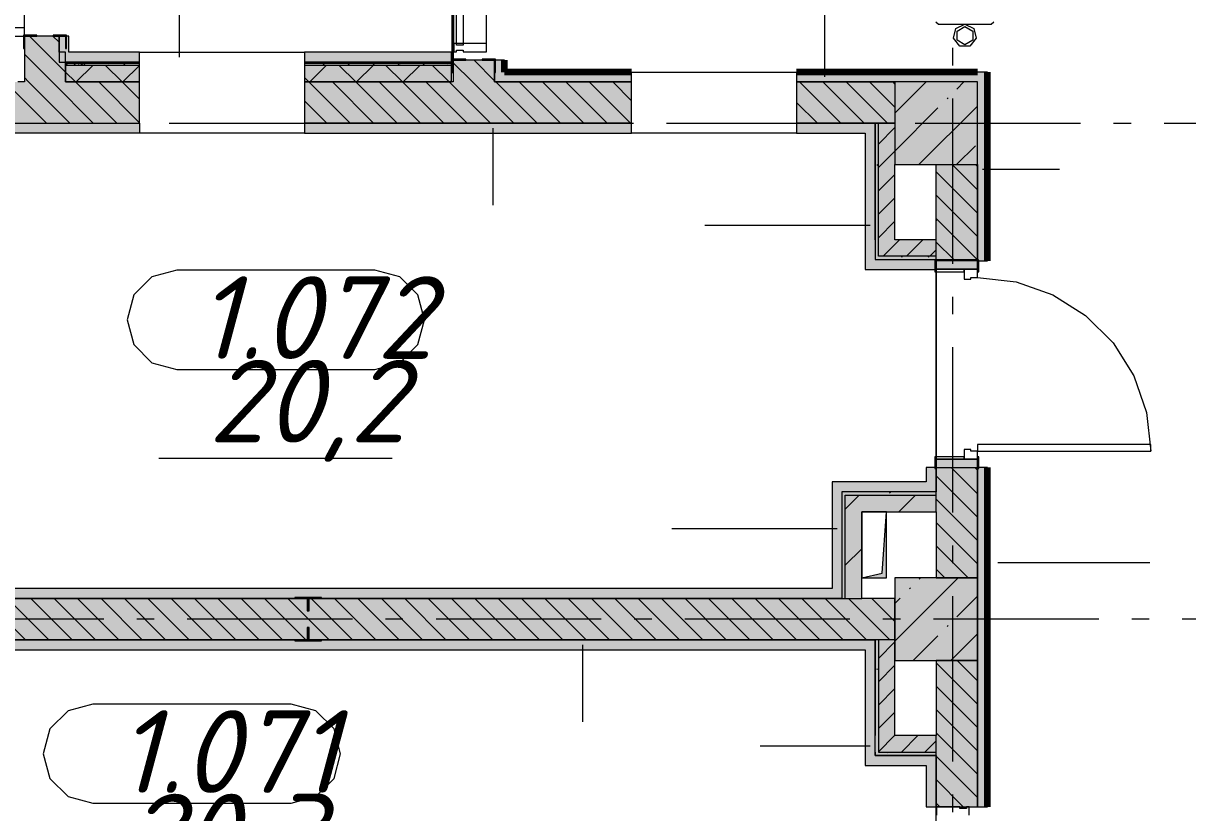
# Model space of a CAD drawing. Header units: millimetres. Extents: x -537608 to 253996, y -217170 to 186033.
# Drawn here: x -365953 to -358903, y -187771 to -182995 of the extents above; entities that cross this region are included whole.
import ezdxf

# ---------------------------------------------------------------- set-up
doc = ezdxf.new("R2010")
doc.units = ezdxf.units.MM
doc.layers.add('16) Лак 1.6м', color=160, linetype='Continuous', lineweight=90)
doc.layers.add('PDF _Геометрия', color=7, linetype='Continuous')
doc.layers.add('PDF _Текст', color=7, linetype='Continuous')
doc.layers.add('PDF _Сплошная заливка', color=7, linetype='Continuous', true_color=0xffffff)
doc.styles.add('PDF ISOCPEUR Italic', font='isocpeui.ttf')

msp = doc.modelspace()

# ---------------------------------------------------------------- hatches: boundary and pattern name
at = {"layer": 'PDF _Сплошная заливка', "transparency": 33554559}
for points in [[(-365696.205, -183349.6475), (-365696.205, -183169.6475), (-365736.2069, -183169.6475), (-365736.2069, -183072.6461), (-365946.2061, -183072.6461), (-365946.2061, -183349.6475)], [(-360426.2024, -185849.6478), (-360426.2024, -185829.6468), (-360996.2617, -185829.6468), (-360996.2617, -185849.6478), (-360906.9313, -185849.6478)], [(-360906.9313, -185949.6461), (-360426.2024, -185949.6461), (-360426.2024, -185849.6478), (-360976.2651, -185849.6478), (-360976.2651, -185949.6461)], [(-360876.2647, -186474.6484), (-360876.2647, -185949.6461), (-360976.2651, -185949.6461), (-360976.2651, -186474.6484), (-360906.9313, -186474.6484)], [(-360676.2034, -186849.6479), (-360176.2013, -186849.6479), (-360176.2013, -186349.6478), (-360676.2034, -186349.6478), (-360676.2034, -186790.1467)], [(-360776.2039, -186724.6473), (-360676.2034, -186724.6473), (-360676.2034, -186474.6484), (-367726.2002, -186474.6484), (-367726.2002, -186724.6473), (-360796.2006, -186724.6473)], [(-360796.2006, -187404.6473), (-360776.2039, -187404.6473), (-360776.2039, -186724.6473), (-360796.2006, -186724.6473), (-360796.2006, -187304.6469)]]:
    msp.add_hatch(color=256, dxfattribs=at).paths.add_polyline_path(points)
at = {"layer": 'PDF _Сплошная заливка', "true_color": 0x56bc34, "transparency": 33554559}
h = msp.add_hatch(color=85, dxfattribs=at)
h.paths.add_polyline_path([(-365696.205, -183229.6461), (-365249.1999, -183229.6461), (-365249.1999, -183169.6475), (-365736.2069, -183169.6475), (-365736.2069, -183229.6461)], flags=0)
h.paths.add_polyline_path([(-363436.7393, -183229.6461), (-363361.205, -183229.6461), (-363361.205, -183169.6475), (-364249.2041, -183169.6475), (-364249.2041, -183229.6461)], flags=0)
at = {"layer": 'PDF _Сплошная заливка', "transparency": 33554559}
h = msp.add_hatch(color=256, dxfattribs=at)
h.paths.add_polyline_path([(-365696.205, -183249.647), (-365249.1999, -183249.647), (-365249.1999, -183237.6464), (-365696.205, -183237.6464)], flags=0)
h.paths.add_polyline_path([(-363361.205, -183249.647), (-363361.205, -183237.6464), (-364249.2041, -183237.6464), (-364249.2041, -183249.647), (-363436.7393, -183249.647)], flags=0)
h = msp.add_hatch(color=256, dxfattribs=at)
h.paths.add_polyline_path([(-363361.205, -183349.6475), (-363361.205, -183249.647), (-364249.2041, -183249.647), (-364249.2041, -183349.6475), (-363436.7393, -183349.6475)], flags=0)
h.paths.add_polyline_path([(-365696.205, -183349.6475), (-365249.1999, -183349.6475), (-365249.1999, -183249.647), (-365696.205, -183249.647)], flags=0)
at = {"layer": 'PDF _Сплошная заливка', "true_color": 0x56bc34, "transparency": 33554559}
h = msp.add_hatch(color=85, dxfattribs=at)
h.paths.add_polyline_path([(-360176.2013, -183349.6475), (-360176.2013, -183289.6468), (-361271.2026, -183289.6468), (-361271.2026, -183349.6475), (-360676.2034, -183349.6475)], flags=0)
h.paths.add_polyline_path([(-363039.2005, -183349.6475), (-362271.1985, -183349.6475), (-362271.1985, -183289.6468), (-363039.2005, -183289.6468)], flags=0)
h = msp.add_hatch(color=85, dxfattribs=at)
h.paths.add_polyline_path([(-360116.2027, -195809.6514), (-360116.2027, -194549.6497), (-360176.2013, -194549.6497), (-360176.2013, -195809.6514)], flags=0)
h.paths.add_polyline_path([(-360116.2027, -193849.6508), (-360116.2027, -193649.6499), (-360176.2013, -193649.6499), (-360176.2013, -193849.6508)], flags=0)
h.paths.add_polyline_path([(-360176.2013, -192949.649), (-360116.2027, -192949.649), (-360116.2027, -192374.6487), (-360176.2013, -192374.6487), (-360176.2013, -192849.6508)], flags=0)
h.paths.add_polyline_path([(-360116.2027, -190587.6488), (-360116.2027, -188944.6473), (-360176.2013, -188944.6473), (-360176.2013, -190587.6488)], flags=0)
h.paths.add_polyline_path([(-360176.2013, -187734.6479), (-360116.2027, -187734.6479), (-360116.2027, -185682.6473), (-360168.2009, -185682.6473), (-360168.2009, -185687.6465), (-360176.2013, -185687.6465), (-360176.2013, -187503.3861)], flags=0)
h.paths.add_polyline_path([(-360168.2009, -184432.6461), (-360116.2027, -184432.6461), (-360116.2027, -183289.6468), (-360176.2013, -183289.6468), (-360176.2013, -184427.647), (-360168.2009, -184427.647)], flags=0)
at = {"layer": 'PDF _Сплошная заливка', "transparency": 33554559}
h = msp.add_hatch(color=256, dxfattribs=at)
h.paths.add_polyline_path([(-360676.2034, -183599.6464), (-360676.2034, -183349.6475), (-361271.2026, -183349.6475), (-361271.2026, -183599.6464), (-360796.2006, -183599.6464)], flags=0)
h.paths.add_polyline_path([(-362271.1985, -183599.6464), (-362271.1985, -183349.6475), (-364249.2041, -183349.6475), (-364249.2041, -183599.6464), (-362593.47, -183599.6464)], flags=0)
h.paths.add_polyline_path([(-366498.2495, -183599.6464), (-365249.1999, -183599.6464), (-365249.1999, -183349.6475), (-367726.2002, -183349.6475), (-367726.2002, -183599.6464), (-366809.8165, -183599.6464)], flags=0)
at = {"layer": 'PDF _Сплошная заливка', "true_color": 0xff7d7d, "transparency": 33554559}
h = msp.add_hatch(color=11, dxfattribs=at)
h.paths.add_polyline_path([(-360856.1991, -183659.6471), (-360796.2006, -183659.6471), (-360796.2006, -183599.6464), (-361271.2026, -183599.6464), (-361271.2026, -183659.6471)], flags=0)
h.paths.add_polyline_path([(-363436.7393, -183659.6471), (-362271.1985, -183659.6471), (-362271.1985, -183599.6464), (-364249.2041, -183599.6464), (-364249.2041, -183659.6471)], flags=0)
h.paths.add_polyline_path([(-365249.1999, -183659.6471), (-365249.1999, -183599.6464), (-367726.2002, -183599.6464), (-367726.2002, -183659.6471), (-365966.5472, -183659.6471)], flags=0)
for points in [[(-360856.1991, -184484.6464), (-360796.2006, -184484.6464), (-360796.2006, -183659.6471), (-360856.1991, -183659.6471), (-360856.1991, -183937.1845)], [(-360434.2027, -184484.6464), (-360434.2027, -184427.647), (-360426.2024, -184427.647), (-360426.2024, -184432.6461), (-360176.2013, -184432.6461), (-360176.2013, -184424.6479), (-360796.2006, -184424.6479), (-360796.2006, -184484.6464)], [(-360426.2024, -185829.6468), (-360429.6471, -185687.6465), (-360434.2027, -185687.6465), (-360434.2027, -185682.6473), (-360486.2009, -185682.6473), (-360486.2009, -185829.6468)], [(-360486.2009, -185829.6468), (-360486.2009, -185769.6461), (-361056.2602, -185769.6461), (-361056.2602, -185829.6468), (-360906.9313, -185829.6468)], [(-361056.2602, -186474.6484), (-361056.2602, -186414.6477), (-367726.2002, -186414.6477), (-367726.2002, -186474.6484), (-361750.2006, -186474.6484)], [(-360856.1991, -186784.648), (-360796.2006, -186784.648), (-360796.2006, -186724.6473), (-367666.2017, -186724.6473), (-367666.2017, -186784.648), (-360906.9313, -186784.648)], [(-360856.1991, -187484.6468), (-360796.2006, -187484.6468), (-360796.2006, -186784.648), (-360856.1991, -186784.648), (-360856.1991, -186790.1467)], [(-360486.2009, -187484.6468), (-360426.2024, -187484.6468), (-360426.2024, -187424.6482), (-360796.2006, -187424.6482), (-360796.2006, -187484.6468)]]:
    msp.add_hatch(color=11, dxfattribs=at).paths.add_polyline_path(points)
at = {"layer": 'PDF _Сплошная заливка', "transparency": 33554559}
h = msp.add_hatch(color=256, dxfattribs=at)
h.paths.add_polyline_path([(-360341.2037, -200049.6524), (-360176.2013, -200049.6524), (-360176.2013, -199899.6518), (-360426.2024, -199899.6518), (-360426.2024, -200049.6524)], flags=0)
h.paths.add_polyline_path([(-360341.2037, -199199.653), (-360176.2013, -199199.653), (-360176.2013, -198774.6511), (-360426.2024, -198774.6511), (-360426.2024, -199199.653)], flags=0)
h.paths.add_polyline_path([(-360261.1999, -198074.6523), (-360176.2013, -198074.6523), (-360176.2013, -196149.6503), (-360426.2024, -196149.6503), (-360426.2024, -198074.6523), (-360341.2037, -198074.6523)], flags=0)
h.paths.add_polyline_path([(-360426.2024, -195649.6502), (-360176.2013, -195649.6502), (-360176.2013, -194549.6497), (-360426.2024, -194549.6497), (-360426.2024, -195349.0331)], flags=0)
h.paths.add_polyline_path([(-360261.1999, -193849.6508), (-360176.2013, -193849.6508), (-360176.2013, -193649.6499), (-360426.2024, -193649.6499), (-360426.2024, -193849.6508), (-360341.2037, -193849.6508)], flags=0)
h.paths.add_polyline_path([(-360426.2024, -192949.649), (-360176.2013, -192949.649), (-360176.2013, -192849.6508), (-360426.2024, -192849.6508)], flags=0)
h.paths.add_polyline_path([(-360424.2044, -190587.6488), (-360424.2044, -190585.6487), (-360176.2013, -190585.6487), (-360176.2013, -188944.6473), (-360426.2024, -188944.6473), (-360426.2024, -190587.6488)], flags=0)
h.paths.add_polyline_path([(-360176.2013, -187734.6479), (-360176.2013, -186849.6479), (-360426.2024, -186849.6479), (-360426.2024, -187734.6479)], flags=0)
h.paths.add_polyline_path([(-360176.2013, -186349.6478), (-360176.2013, -185682.6473), (-360426.2024, -185682.6473), (-360426.2024, -186349.6478)], flags=0)
h.paths.add_polyline_path([(-360176.2013, -184424.6479), (-360176.2013, -183849.6475), (-360426.2024, -183849.6475), (-360426.2024, -184424.6479)], flags=0)
at = {"layer": 'PDF _Сплошная заливка', "true_color": 0xff7d7d, "transparency": 33554559}
h = msp.add_hatch(color=11, dxfattribs=at)
h.paths.add_polyline_path([(-360426.2024, -189579.6483), (-360426.2024, -188944.6473), (-360486.2009, -188944.6473), (-360486.2009, -189579.6483)], flags=0)
h.paths.add_polyline_path([(-360486.2009, -187734.6479), (-360426.2024, -187734.6479), (-360426.2024, -187484.6468), (-360486.2009, -187484.6468), (-360486.2009, -187503.3861)], flags=0)

# ---------------------------------------------------------------- linework, layer by layer
at = {"layer": '16) Лак 1.6м'}
for p, q in [((-363039.2005, -183289.6468), (-363039.2005, -183217.6476)), ((-362271.1985, -183289.6468), (-363039.2005, -183289.6468)), ((-360176.2013, -183289.6468), (-361271.2026, -183289.6468)), ((-360116.2027, -184432.6461), (-360116.2027, -183289.6468)), ((-360116.2027, -187734.6479), (-360116.2027, -185682.6473))]:
    msp.add_line(p, q, dxfattribs=at)
at = {"layer": 'PDF _Геометрия', "lineweight": 9}
for p, q in [((-365007.647, -183199.6468), (-365007.647, -182199.6467)), ((-361100.1892, -183319.646), (-361100.1892, -182319.6459)), ((-365946.2061, -183022.6459), (-365946.2061, -182887.0377)), ((-363346.2032, -183117.6472), (-363346.2032, -182887.0377)), ((-363329.2035, -183117.6472), (-363329.2035, -182887.0377)), ((-363289.2016, -182887.0377), (-363289.2016, -183117.6472)), ((-363149.1992, -183117.6472), (-363149.1992, -182887.0377)), ((-360428.2003, -182986.5129), (-360411.3384, -182999.6459)), ((-360093.2953, -182999.6459), (-360076.4333, -182986.5129)), ((-365946.2061, -183022.6459), (-366086.1998, -183022.6459)), ((-365946.2061, -183072.6461), (-365946.2061, -183022.6459)), ((-360411.3384, -182999.6459), (-360252.3125, -182999.6459)), ((-360320.5612, -183085.2237), (-360307.0406, -183026.0024)), ((-360307.0406, -183026.0024), (-360252.3125, -182999.6459)), ((-360299.9445, -183042.1474), (-360252.3125, -183014.6456)), ((-360299.9445, -183097.1467), (-360299.9445, -183042.1474)), ((-360252.3125, -182999.6459), (-360197.5844, -183026.0024)), ((-360252.3125, -182999.6459), (-360093.2953, -182999.6459)), ((-360252.3125, -183014.6456), (-360204.6892, -183042.1474)), ((-360204.6892, -183042.1474), (-360204.6892, -183097.1467)), ((-360197.5844, -183026.0024), (-360184.0724, -183085.2237)), ((-366086.1998, -183072.6461), (-365946.2061, -183072.6461)), ((-365736.2069, -183072.6461), (-365946.2061, -183072.6461)), ((-365946.2061, -183072.6461), (-365946.2061, -183349.6475)), ((-365696.205, -183290.6307), (-365914.1874, -183072.6461)), ((-365736.2069, -183109.2097), (-365772.7641, -183072.6461)), ((-365736.2069, -183169.6475), (-365736.2069, -183072.6461)), ((-365676.1997, -183072.6461), (-365736.2069, -183072.6461)), ((-365736.2069, -183072.6461), (-365736.2069, -183169.6475)), ((-365676.1997, -183169.6475), (-365676.1997, -183072.6461)), ((-363329.2035, -183117.6472), (-363346.2032, -183117.6472)), ((-363346.2032, -183117.6472), (-363346.2032, -183167.6474)), ((-363289.2016, -183117.6472), (-363329.2035, -183117.6472)), ((-363329.2035, -183127.6455), (-363329.2035, -183117.6472)), ((-363289.2016, -183127.6455), (-363329.2035, -183127.6455)), ((-363149.1992, -183117.6472), (-363289.2016, -183117.6472)), ((-363289.2016, -183117.6472), (-363289.2016, -183127.6455)), ((-363149.1992, -183167.6474), (-363149.1992, -183117.6472)), ((-360282.6864, -183132.7136), (-360320.5612, -183085.2237)), ((-360252.3125, -183124.6464), (-360299.9445, -183097.1467)), ((-360221.9472, -183132.7136), (-360282.6864, -183132.7136)), ((-360204.6892, -183097.1467), (-360252.3125, -183124.6464)), ((-360184.0724, -183085.2237), (-360221.9472, -183132.7136)), ((-365778.6115, -183349.6475), (-365946.2061, -183182.0528)), ((-365696.205, -183169.6475), (-365736.2069, -183169.6475)), ((-365736.2069, -183169.6475), (-365736.2069, -183229.6461)), ((-365696.205, -183349.6475), (-365696.205, -183169.6475)), ((-365249.1999, -183169.6475), (-365676.1997, -183169.6475)), ((-365249.1999, -183229.6461), (-365249.1999, -183169.6475)), ((-365249.1999, -183169.6475), (-364249.2041, -183169.6475)), ((-363361.205, -183169.6475), (-364249.2041, -183169.6475)), ((-364249.2041, -183169.6475), (-364249.2041, -183229.6461)), ((-363361.205, -183229.6461), (-363361.205, -183169.6475)), ((-363346.2032, -183167.6474), (-363329.2035, -183167.6474)), ((-363329.2035, -183167.6474), (-363329.2035, -183157.647)), ((-363329.2035, -183157.647), (-363289.2016, -183157.647)), ((-363289.2016, -183157.647), (-363289.2016, -183167.6474)), ((-363289.2016, -183167.6474), (-363149.1992, -183167.6474)), ((-365736.2069, -183229.6461), (-365696.205, -183229.6461)), ((-365249.1999, -183229.6461), (-365696.205, -183229.6461)), ((-365696.205, -183229.6461), (-365696.205, -183233.6462)), ((-365696.205, -183229.6461), (-365249.1999, -183229.6461)), ((-365696.205, -183233.6462), (-365696.205, -183237.6464)), ((-365249.1999, -183233.6462), (-365696.205, -183233.6462)), ((-365696.205, -183237.6464), (-365696.205, -183249.647)), ((-365249.1999, -183237.6464), (-365696.205, -183237.6464)), ((-365696.205, -183245.0785), (-365686.4736, -183245.931)), ((-365696.205, -183249.647), (-365696.205, -183349.6475)), ((-365249.1999, -183249.647), (-365696.205, -183249.647)), ((-365686.4478, -183245.931), (-365687.9807, -183237.6464)), ((-365648.7539, -183249.647), (-365636.7576, -183237.6464)), ((-365632.3742, -183349.6475), (-365532.3737, -183249.647)), ((-365621.7386, -183243.453), (-365616.0893, -183247.057)), ((-365603.0423, -183241.1407), (-365593.9397, -183237.6464)), ((-365590.426, -183249.647), (-365603.0423, -183241.1407)), ((-365584.1824, -183249.647), (-365580.1521, -183237.6464)), ((-365354.3417, -183349.6475), (-365454.3421, -183249.647)), ((-365438.6255, -183249.647), (-365435.5252, -183245.9547)), ((-365434.8277, -183249.647), (-365435.508, -183245.9547)), ((-365349.5362, -183349.6475), (-365249.5358, -183249.647)), ((-365347.0216, -183249.647), (-365335.0167, -183237.6464)), ((-365249.1999, -183233.6462), (-365249.1999, -183229.6461)), ((-365249.1999, -183237.6464), (-365249.1999, -183233.6462)), ((-365249.1999, -183249.647), (-365249.1999, -183237.6464)), ((-365249.1999, -183349.6475), (-365249.1999, -183249.647)), ((-363361.205, -183229.6461), (-364249.2041, -183229.6461)), ((-364249.2041, -183229.6461), (-364249.2041, -183233.6462)), ((-364249.2041, -183229.6461), (-363361.205, -183229.6461)), ((-364249.2041, -183233.6462), (-364249.2041, -183237.6464)), ((-363361.205, -183233.6462), (-364249.2041, -183233.6462)), ((-364249.2041, -183237.6464), (-364249.2041, -183249.647)), ((-363361.205, -183237.6464), (-364249.2041, -183237.6464)), ((-364249.2041, -183249.647), (-364249.2041, -183349.6475)), ((-363361.205, -183249.647), (-364249.2041, -183249.647)), ((-364247.697, -183249.647), (-364246.7584, -183248.9279)), ((-364218.1585, -183349.6475), (-364118.1581, -183249.647)), ((-364140.0752, -183249.647), (-364128.0703, -183237.6464)), ((-363940.1345, -183349.6475), (-364040.135, -183249.647)), ((-363989.2994, -183249.647), (-363977.3032, -183237.6464)), ((-363935.3205, -183349.6475), (-363835.3201, -183249.647)), ((-363838.3342, -183249.647), (-363826.338, -183237.6464)), ((-363657.288, -183349.6475), (-363757.2884, -183249.647)), ((-363687.5585, -183249.647), (-363675.5622, -183237.6464)), ((-363667.8288, -183237.6464), (-363665.2367, -183240.0255)), ((-363652.4739, -183349.6475), (-363552.4735, -183249.647)), ((-363643.4057, -183249.647), (-363641.2183, -183247.3735)), ((-363640.9341, -183249.647), (-363641.2011, -183247.3778)), ((-363536.6019, -183249.647), (-363524.597, -183237.6464)), ((-363374.4413, -183349.6475), (-363474.4418, -183249.647)), ((-363385.8262, -183249.647), (-363382.4246, -183246.2453)), ((-363361.205, -183233.6462), (-363361.205, -183229.6461)), ((-363361.205, -183237.6464), (-363361.205, -183233.6462)), ((-363361.205, -183249.647), (-363361.205, -183237.6464)), ((-363361.205, -183349.6475), (-363361.205, -183249.647)), ((-363099.199, -183217.6476), (-363349.2001, -183217.6476)), ((-363349.2001, -183217.6476), (-363349.2001, -183349.6475)), ((-363233.0267, -183349.6475), (-363349.2001, -183233.4675)), ((-363099.199, -183342.0475), (-363223.6054, -183217.6476)), ((-363099.199, -183349.6475), (-363099.199, -183217.6476)), ((-363039.2005, -183217.6476), (-363099.199, -183217.6476)), ((-363099.199, -183217.6476), (-363099.199, -183349.6475)), ((-365920.0262, -183349.6475), (-365946.2061, -183323.474)), ((-365637.1882, -183349.6475), (-365696.205, -183290.6307)), ((-364222.9725, -183349.6475), (-364249.2041, -183323.418)), ((-363369.636, -183349.6475), (-363361.205, -183341.2143)), ((-362271.1985, -183349.6475), (-362271.1985, -183289.6468)), ((-362271.1985, -183289.6468), (-361271.2026, -183289.6468)), ((-361271.2026, -183289.6468), (-361271.2026, -183349.6475)), ((-360116.2027, -183289.6468), (-360176.2013, -183289.6468)), ((-365811.4484, -183599.6464), (-366061.4495, -183349.6475)), ((-365946.2061, -183349.6475), (-365986.1994, -183349.6475)), ((-365670.0337, -183599.6464), (-365920.0262, -183349.6475)), ((-365528.6104, -183599.6464), (-365778.6115, -183349.6475)), ((-365249.1999, -183349.6475), (-365696.205, -183349.6475)), ((-365696.205, -183349.6475), (-365249.1999, -183349.6475)), ((-365387.1871, -183599.6464), (-365637.1882, -183349.6475)), ((-365249.1999, -183596.2103), (-365495.7649, -183349.6475)), ((-365249.1999, -183454.7892), (-365354.3417, -183349.6475)), ((-365249.1999, -183599.6464), (-365249.1999, -183349.6475)), ((-364249.2041, -183349.6475), (-363361.205, -183349.6475)), ((-363361.205, -183349.6475), (-364249.2041, -183349.6475)), ((-364249.2041, -183349.6475), (-364249.2041, -183599.6464)), ((-363972.9714, -183599.6464), (-364222.9725, -183349.6475)), ((-363831.5481, -183599.6464), (-364081.5492, -183349.6475)), ((-363690.1334, -183599.6464), (-363940.1345, -183349.6475)), ((-363548.7101, -183599.6464), (-363798.7112, -183349.6475)), ((-363407.2869, -183599.6464), (-363657.288, -183349.6475)), ((-363265.8636, -183599.6464), (-363515.8647, -183349.6475)), ((-363124.4489, -183599.6464), (-363374.4413, -183349.6475)), ((-363349.2001, -183349.6475), (-363361.205, -183349.6475)), ((-362983.0256, -183599.6464), (-363233.0267, -183349.6475)), ((-363039.2005, -183349.6475), (-363099.199, -183349.6475)), ((-363099.199, -183349.6475), (-363039.2005, -183349.6475)), ((-362841.6023, -183599.6464), (-363091.6034, -183349.6475)), ((-362271.1985, -183349.6475), (-363039.2005, -183349.6475)), ((-363039.2005, -183349.6475), (-362271.1985, -183349.6475)), ((-362700.179, -183599.6464), (-362950.1801, -183349.6475)), ((-362558.7557, -183599.6464), (-362808.7568, -183349.6475)), ((-362417.341, -183599.6464), (-362667.3421, -183349.6475)), ((-362275.9177, -183599.6464), (-362525.9189, -183349.6475)), ((-362271.1985, -183462.9403), (-362384.4956, -183349.6475)), ((-362271.1985, -183599.6464), (-362271.1985, -183349.6475)), ((-361271.2026, -183349.6475), (-360676.2034, -183349.6475)), ((-360676.2034, -183349.6475), (-361271.2026, -183349.6475)), ((-361271.2026, -183349.6475), (-361271.2026, -183599.6464)), ((-361003.1253, -183599.6464), (-361253.1265, -183349.6475)), ((-360861.7021, -183599.6464), (-361111.7032, -183349.6475)), ((-360720.2787, -183599.6464), (-360970.2798, -183349.6475)), ((-360676.2034, -183502.3049), (-360828.8566, -183349.6475)), ((-360676.2034, -183360.8837), (-360687.4419, -183349.6475)), ((-360676.2034, -183539.4283), (-360486.4162, -183349.6475)), ((-360176.2013, -183349.6475), (-360676.2034, -183349.6475)), ((-360676.2034, -183349.6475), (-360676.2034, -183849.6475)), ((-360301.8391, -183393.163), (-360258.3235, -183349.6475)), ((-360176.2013, -183849.6475), (-360176.2013, -183349.6475)), ((-364114.3947, -183599.6464), (-364249.2041, -183464.8391)), ((-361144.5486, -183599.6464), (-361271.2026, -183472.9903)), ((-360358.8579, -183450.1883), (-360354.1215, -183445.4475)), ((-360676.2034, -183767.5273), (-360415.8854, -183507.2136)), ((-360530.2245, -183849.6475), (-360176.2013, -183495.6264)), ((-367726.2002, -183599.6464), (-365249.1999, -183599.6464)), ((-366236.2005, -183599.6464), (-365249.1999, -183599.6464)), ((-365249.1999, -183599.6464), (-365249.1999, -183659.6471)), ((-364249.2041, -183599.6464), (-362271.1985, -183599.6464)), ((-362271.1985, -183599.6464), (-364249.2041, -183599.6464)), ((-364249.2041, -183599.6464), (-364249.2041, -183659.6471)), ((-363110.3083, -183629.6457), (-363110.3083, -184095.797)), ((-362271.1985, -183659.6471), (-362271.1985, -183599.6464)), ((-360796.2006, -183599.6464), (-361271.2026, -183599.6464)), ((-361271.2026, -183599.6464), (-361271.2026, -183659.6471)), ((-361271.2026, -183599.6464), (-360796.2006, -183599.6464)), ((-360796.2006, -183599.6464), (-360676.2034, -183599.6464)), ((-360776.2039, -183599.6464), (-360796.2006, -183599.6464)), ((-360796.2006, -183659.6471), (-360796.2006, -183599.6464)), ((-360796.2006, -183599.6464), (-360796.2006, -183659.6471)), ((-360676.2034, -183599.6464), (-360776.2039, -183599.6464)), ((-360776.2039, -184304.6465), (-360776.2039, -183599.6464)), ((-360776.2039, -183726.0636), (-360676.2034, -183626.0632)), ((-365249.1999, -183659.6471), (-367666.2017, -183659.6471)), ((-364249.2041, -183659.6471), (-365249.1999, -183659.6471)), ((-364249.2041, -183659.6471), (-362271.1985, -183659.6471)), ((-361271.2026, -183659.6471), (-362271.1985, -183659.6471)), ((-361271.2026, -183659.6471), (-360856.1991, -183659.6471)), ((-360856.1991, -183659.6471), (-360856.1991, -184484.6464)), ((-360796.2006, -184304.6465), (-360796.2006, -183659.6471)), ((-360796.2006, -183659.6471), (-360796.2006, -184304.6465)), ((-360776.2039, -183867.4847), (-360676.2034, -183767.4843)), ((-360302.1233, -183849.6475), (-360187.7841, -183735.3105)), ((-360776.2039, -184008.9059), (-360676.2034, -183908.9076)), ((-360676.2034, -183849.6475), (-360176.2013, -183849.6475)), ((-360676.2034, -184304.6465), (-360676.2034, -183849.6475)), ((-360426.2024, -184424.6479), (-360426.2024, -183849.6475)), ((-360176.2013, -184143.7261), (-360426.2024, -183893.7271)), ((-360176.2013, -184002.3049), (-360328.8629, -183849.6475)), ((-360176.2013, -183860.8838), (-360187.4397, -183849.6475)), ((-360176.2013, -184424.6479), (-360176.2013, -183849.6475)), ((-360176.2013, -183849.6475), (-360176.2013, -184424.6479)), ((-360146.1977, -183877.0611), (-359680.0485, -183877.0611)), ((-360776.2039, -184150.3292), (-360676.2034, -184050.3287)), ((-360176.2013, -184285.1472), (-360426.2024, -184035.1482)), ((-360776.2039, -184291.7503), (-360676.2034, -184191.7499)), ((-360178.1217, -184424.6479), (-360426.2024, -184176.5694)), ((-360826.2041, -184218.102), (-361826.2, -184218.102)), ((-360796.2006, -184304.6465), (-360796.2006, -184404.6469)), ((-360776.2039, -184404.6469), (-360776.2039, -184304.6465)), ((-360747.6816, -184404.6469), (-360647.6811, -184304.6465)), ((-360426.2024, -184304.6465), (-360676.2034, -184304.6465)), ((-360606.2583, -184404.6469), (-360506.2578, -184304.6465)), ((-360426.2024, -184404.6469), (-360426.2024, -184304.6465)), ((-360319.545, -184424.6479), (-360426.2024, -184317.9906)), ((-360796.2006, -184404.6469), (-360796.2006, -184424.6479)), ((-360796.2006, -184404.6469), (-360796.2006, -184424.6479)), ((-360426.2024, -184404.6469), (-360776.2039, -184404.6469)), ((-360464.835, -184404.6469), (-360426.2024, -184366.0144)), ((-360426.2024, -184424.6479), (-360426.2024, -184404.6469)), ((-360796.2006, -184424.6479), (-360426.2024, -184424.6479)), ((-360796.2006, -184424.6479), (-360426.2024, -184424.6479)), ((-360426.2024, -184427.647), (-360434.2027, -184427.647)), ((-360434.2027, -184427.647), (-360434.2027, -184497.6481)), ((-360426.2024, -184424.6479), (-360176.2013, -184424.6479)), ((-360426.2024, -184497.6481), (-360426.2024, -184427.647)), ((-360176.2013, -184432.6461), (-360426.2024, -184432.6461)), ((-360426.2024, -184432.6461), (-360426.2024, -184482.6464)), ((-360168.2009, -184427.647), (-360176.2013, -184427.647)), ((-360176.2013, -184427.647), (-360176.2013, -184497.6481)), ((-360176.2013, -184482.6464), (-360176.2013, -184432.6461)), ((-360168.2009, -184497.6481), (-360168.2009, -184427.647)), ((-360168.2009, -184432.6461), (-360116.2027, -184432.6461)), ((-360856.1991, -184484.6464), (-360796.2006, -184484.6464)), ((-360796.2006, -184484.6464), (-360434.2027, -184484.6464)), ((-360434.2027, -184497.6481), (-360426.2024, -184497.6481)), ((-360426.2024, -184482.6464), (-360176.2013, -184482.6464)), ((-360256.205, -184482.6464), (-360426.2024, -184482.6464)), ((-360426.2024, -184482.6464), (-360426.2024, -184497.6481)), ((-360426.2024, -184497.6481), (-360256.205, -184497.6481)), ((-360176.2013, -184482.6464), (-360256.205, -184482.6464)), ((-360256.205, -184482.6464), (-360256.205, -184542.6471)), ((-360256.205, -184497.6481), (-360256.205, -184482.6464)), ((-360256.205, -184542.6471), (-360216.2032, -184542.6471)), ((-360216.2032, -184542.6471), (-360216.2032, -184532.6466)), ((-360216.2032, -184532.6466), (-360176.2013, -184532.6466)), ((-360176.2013, -184482.6464), (-360177.2002, -184482.6464)), ((-360177.2002, -184482.6464), (-360177.2002, -184497.6481)), ((-360177.2002, -184497.6481), (-360176.2013, -184497.6481)), ((-360176.2013, -184532.6466), (-360176.2013, -184482.6464)), ((-360176.2013, -184497.6481), (-360176.2013, -184482.6464)), ((-360176.2013, -184497.6481), (-360168.2009, -184497.6481)), ((-360176.2013, -184532.6466), (-359942.554, -184558.9729)), ((-359942.554, -184558.9729), (-359720.6274, -184636.63)), ((-359720.6274, -184636.63), (-359521.5394, -184761.7231)), ((-359521.5394, -184761.7231), (-359355.2796, -184927.9829)), ((-359355.2796, -184927.9829), (-359230.1843, -185127.0688)), ((-359230.1843, -185127.0688), (-359152.5229, -185348.9997)), ((-359152.5229, -185348.9997), (-359126.1966, -185582.6469)), ((-360216.2032, -185572.6465), (-360256.205, -185572.6465)), ((-360256.205, -185572.6465), (-360256.205, -185632.6471)), ((-360216.2032, -185582.6469), (-360216.2032, -185572.6465)), ((-360176.2013, -185582.6469), (-360216.2032, -185582.6469)), ((-359126.1966, -185542.6472), (-360176.2013, -185542.6472)), ((-360176.2013, -185542.6472), (-360176.2013, -185582.6469)), ((-360176.2013, -185632.6471), (-360176.2013, -185582.6469)), ((-360176.2013, -185582.6469), (-359126.1966, -185582.6469)), ((-359126.1966, -185582.6469), (-359126.1966, -185542.6472)), ((-360434.2027, -185617.6475), (-360434.2027, -185687.6465)), ((-360426.2024, -185617.6475), (-360434.2027, -185617.6475)), ((-360426.2024, -185617.6475), (-360426.2024, -185632.6471)), ((-360256.205, -185617.6475), (-360426.2024, -185617.6475)), ((-360426.2024, -185687.6465), (-360426.2024, -185617.6475)), ((-360426.2024, -185632.6471), (-360426.2024, -185682.6473)), ((-360176.2013, -185632.6471), (-360426.2024, -185632.6471)), ((-360426.2024, -185632.6471), (-360256.205, -185632.6471)), ((-360256.205, -185632.6471), (-360256.205, -185617.6475)), ((-360256.205, -185632.6471), (-360176.2013, -185632.6471)), ((-360177.2002, -185617.6475), (-360177.2002, -185632.6471)), ((-360176.2013, -185617.6475), (-360177.2002, -185617.6475)), ((-360177.2002, -185632.6471), (-360176.2013, -185632.6471)), ((-360176.2013, -185632.6471), (-360176.2013, -185617.6475)), ((-360176.2013, -185617.6475), (-360176.2013, -185687.6465)), ((-360168.2009, -185617.6475), (-360176.2013, -185617.6475)), ((-360176.2013, -185682.6473), (-360176.2013, -185632.6471)), ((-360168.2009, -185687.6465), (-360168.2009, -185617.6475)), ((-360434.2027, -185682.6473), (-360486.2009, -185682.6473)), ((-360486.2009, -185682.6473), (-360486.2009, -185769.6461)), ((-360434.2027, -185687.6465), (-360426.2024, -185687.6465)), ((-360426.2024, -185682.6473), (-360176.2013, -185682.6473)), ((-360426.2024, -185829.6468), (-360426.2024, -185687.6465)), ((-360426.2024, -185687.6465), (-360426.2024, -185829.6468)), ((-360176.2013, -185982.2052), (-360426.2024, -185732.2041)), ((-360176.2013, -185840.7819), (-360334.3401, -185682.6473)), ((-360176.2013, -185699.3607), (-360192.9168, -185682.6473)), ((-360176.2013, -185687.6465), (-360168.2009, -185687.6465)), ((-360176.2013, -186349.6478), (-360176.2013, -185687.6465)), ((-360176.2013, -185687.6465), (-360176.2013, -186349.6478)), ((-360116.2027, -185682.6473), (-360168.2009, -185682.6473)), ((-360486.2009, -185769.6461), (-361056.2602, -185769.6461)), ((-361056.2602, -185769.6461), (-361056.2602, -185829.6468)), ((-361056.2602, -185829.6468), (-361056.2602, -186414.6477)), ((-360426.2024, -185829.6468), (-360996.2617, -185829.6468)), ((-360996.2617, -185829.6468), (-360996.2617, -185849.6478)), ((-360486.2009, -185829.6468), (-360996.2617, -185829.6468)), ((-360996.2617, -185829.6468), (-360996.2617, -185849.6478)), ((-360996.2617, -185849.6478), (-360996.2617, -185949.6461)), ((-360976.2651, -185934.3063), (-360891.6023, -185849.6478)), ((-360976.2651, -185949.6461), (-360976.2651, -185849.6478)), ((-360976.2651, -185849.6478), (-360426.2024, -185849.6478)), ((-360652.1937, -185949.6461), (-360552.1933, -185849.6478)), ((-360426.2024, -185829.6468), (-360486.2009, -185829.6468)), ((-360426.2024, -185849.6478), (-360426.2024, -185829.6468)), ((-360426.2024, -185949.6461), (-360426.2024, -185849.6478)), ((-360176.2013, -186123.6263), (-360426.2024, -185873.6252)), ((-360996.2617, -185949.6461), (-360996.2617, -186474.6484)), ((-360996.2617, -185949.6461), (-360996.2617, -186474.6484)), ((-360976.2651, -186474.6484), (-360976.2651, -185949.6461)), ((-360876.2647, -186474.6484), (-360876.2647, -185949.6461)), ((-360876.2647, -185949.6461), (-360426.2024, -185949.6461)), ((-360426.2024, -185949.6461), (-360426.2024, -186349.6478)), ((-360176.2013, -186265.0474), (-360426.2024, -186015.0463)), ((-361026.2567, -186052.5917), (-362026.2611, -186052.5917)), ((-360233.022, -186349.6478), (-360426.2024, -186156.4675)), ((-360976.2651, -186273.7174), (-360876.2647, -186173.7191)), ((-360374.4454, -186349.6478), (-360426.2024, -186297.8908)), ((-359133.4305, -186258.8104), (-360053.4312, -186258.8104)), ((-360676.2034, -186732.8092), (-360293.0378, -186349.6478)), ((-360426.2024, -186349.6478), (-360676.2034, -186349.6478)), ((-360676.2034, -186349.6478), (-360676.2034, -186474.6484)), ((-360529.9317, -186358.4448), (-360521.139, -186349.6478)), ((-360176.2013, -186349.6478), (-360426.2024, -186349.6478)), ((-360426.2024, -186349.6478), (-360176.2013, -186349.6478)), ((-360176.2013, -186849.6479), (-360176.2013, -186349.6478)), ((-360176.2013, -186349.6478), (-360176.2013, -186849.6479)), ((-361056.2602, -186414.6477), (-367666.2017, -186414.6477)), ((-360586.9592, -186415.4701), (-360582.2227, -186410.7271)), ((-367726.2002, -186474.6484), (-361056.2602, -186474.6484)), ((-361056.2602, -186474.6484), (-367726.2002, -186474.6484)), ((-365939.1444, -186724.6473), (-366189.1456, -186474.6484)), ((-365797.7212, -186724.6473), (-366047.7222, -186474.6484)), ((-365656.2978, -186724.6473), (-365906.2989, -186474.6484)), ((-365514.8745, -186724.6473), (-365764.8756, -186474.6484)), ((-365373.4599, -186724.6473), (-365623.461, -186474.6484)), ((-365232.0366, -186724.6473), (-365482.0377, -186474.6484)), ((-365090.6133, -186724.6473), (-365340.6144, -186474.6484)), ((-364949.19, -186724.6473), (-365199.1911, -186474.6484)), ((-364807.7753, -186724.6473), (-365057.7678, -186474.6484)), ((-364666.352, -186724.6473), (-364916.3532, -186474.6484)), ((-364524.9287, -186724.6473), (-364774.9298, -186474.6484)), ((-364383.5054, -186724.6473), (-364633.5065, -186474.6484)), ((-364242.0821, -186724.6473), (-364492.0833, -186474.6484)), ((-364100.6675, -186724.6473), (-364350.6686, -186474.6484)), ((-363959.2442, -186724.6473), (-364209.2453, -186474.6484)), ((-363817.8208, -186724.6473), (-364067.822, -186474.6484)), ((-363676.3976, -186724.6473), (-363926.3987, -186474.6484)), ((-363534.9829, -186724.6473), (-363784.9754, -186474.6484)), ((-363393.5596, -186724.6473), (-363643.5607, -186474.6484)), ((-363252.1363, -186724.6473), (-363502.1374, -186474.6484)), ((-363110.713, -186724.6473), (-363360.7141, -186474.6484)), ((-362969.2898, -186724.6473), (-363219.2909, -186474.6484)), ((-362827.8751, -186724.6473), (-363077.8762, -186474.6484)), ((-362686.4517, -186724.6473), (-362936.4528, -186474.6484)), ((-362545.0285, -186724.6473), (-362795.0296, -186474.6484)), ((-362403.6052, -186724.6473), (-362653.6063, -186474.6484)), ((-362262.1905, -186724.6473), (-362512.183, -186474.6484)), ((-362120.7672, -186724.6473), (-362370.7683, -186474.6484)), ((-361979.3439, -186724.6473), (-362229.345, -186474.6484)), ((-361837.9206, -186724.6473), (-362087.9217, -186474.6484)), ((-361696.4974, -186724.6473), (-361946.4985, -186474.6484)), ((-361555.0827, -186724.6473), (-361805.0751, -186474.6484)), ((-361413.6593, -186724.6473), (-361663.6604, -186474.6484)), ((-361272.2361, -186724.6473), (-361522.2372, -186474.6484)), ((-361130.8128, -186724.6473), (-361380.8139, -186474.6484)), ((-360989.3895, -186724.6473), (-361239.3906, -186474.6484)), ((-360847.9748, -186724.6473), (-361097.9759, -186474.6484)), ((-361056.2602, -186474.6484), (-360996.2617, -186474.6484)), ((-360996.2617, -186474.6484), (-361056.2602, -186474.6484)), ((-360996.2617, -186474.6484), (-360976.2651, -186474.6484)), ((-360976.2651, -186474.6484), (-360876.2647, -186474.6484)), ((-360706.5515, -186724.6473), (-360956.5526, -186474.6484)), ((-360676.2034, -186474.6484), (-360876.2647, -186474.6484)), ((-360676.2034, -186613.5764), (-360815.1294, -186474.6484)), ((-360676.2034, -186504.7101), (-360643.9866, -186472.4933)), ((-360676.2034, -186724.6473), (-360676.2034, -186474.6484)), ((-360676.2034, -186474.6484), (-360676.2034, -186724.6473)), ((-360301.8391, -186586.5439), (-360176.2013, -186460.9082)), ((-360358.8579, -186643.5671), (-360354.1215, -186638.8262)), ((-367666.2017, -186724.6473), (-360796.2006, -186724.6473)), ((-360796.2006, -186724.6473), (-367666.2017, -186724.6473)), ((-360796.2006, -186724.6473), (-360796.2006, -186784.648)), ((-360776.2039, -186724.6473), (-360796.2006, -186724.6473)), ((-360796.2006, -186784.648), (-360796.2006, -186724.6473)), ((-360676.2034, -186724.6473), (-360776.2039, -186724.6473)), ((-360776.2039, -186724.6473), (-360776.2039, -187304.6469)), ((-360676.2034, -186724.6473), (-360676.2034, -186849.6479)), ((-360676.2034, -186849.6479), (-360676.2034, -186724.6473)), ((-360564.9388, -186849.6479), (-360415.8854, -186700.5924)), ((-360336.8462, -186849.6479), (-360176.2013, -186689.0051)), ((-367666.2017, -186784.648), (-360856.1991, -186784.648)), ((-362566.291, -186754.6466), (-362566.291, -187220.7979)), ((-360856.1991, -186784.648), (-360856.1991, -187484.6468)), ((-360796.2006, -186784.648), (-360796.2006, -187304.6469)), ((-360796.2006, -187304.6469), (-360796.2006, -186784.648)), ((-360776.2039, -186837.3351), (-360676.2034, -186737.3347)), ((-360676.2034, -186849.6479), (-360426.2024, -186849.6479)), ((-360676.2034, -187304.6469), (-360676.2034, -186849.6479)), ((-360426.2024, -186849.6479), (-360176.2013, -186849.6479)), ((-360176.2013, -186849.6479), (-360426.2024, -186849.6479)), ((-360426.2024, -186849.6479), (-360426.2024, -187304.6469)), ((-360176.2013, -187113.5765), (-360426.2024, -186863.5754)), ((-360176.2013, -186972.1531), (-360298.7044, -186849.6479)), ((-360176.2013, -187734.6479), (-360176.2013, -186849.6479)), ((-360176.2013, -186849.6479), (-360176.2013, -187734.6479)), ((-360776.2039, -186978.7562), (-360676.2034, -186878.7558)), ((-360176.2013, -187254.9976), (-360426.2024, -187004.9965)), ((-360776.2039, -187120.1774), (-360676.2034, -187020.177)), ((-360176.2013, -187396.4187), (-360426.2024, -187146.4176)), ((-360776.2039, -187261.5986), (-360676.2034, -187161.5981)), ((-360176.2013, -187537.8398), (-360426.2024, -187287.8388)), ((-360796.2006, -187404.6473), (-360796.2006, -187304.6469)), ((-360776.2039, -187403.0197), (-360677.8311, -187304.6469)), ((-360776.2039, -187304.6469), (-360776.2039, -187404.6473)), ((-360677.8311, -187304.6469), (-360676.2034, -187303.0192)), ((-360426.2024, -187304.6469), (-360676.2034, -187304.6469)), ((-360636.4082, -187404.6473), (-360536.4078, -187304.6469)), ((-360494.985, -187404.6473), (-360426.2024, -187335.8626)), ((-360426.2024, -187404.6473), (-360426.2024, -187304.6469)), ((-360826.2041, -187368.3614), (-361492.4144, -187368.3614)), ((-360796.2006, -187404.6473), (-360796.2006, -187424.6482)), ((-360796.2006, -187424.6482), (-360796.2006, -187404.6473)), ((-360796.2006, -187424.6482), (-360426.2024, -187424.6482)), ((-360426.2024, -187424.6482), (-360796.2006, -187424.6482)), ((-360776.2039, -187404.6473), (-360426.2024, -187404.6473)), ((-360426.2024, -187424.6482), (-360426.2024, -187404.6473)), ((-360426.2024, -187424.6482), (-360426.2024, -187484.6468)), ((-360426.2024, -187484.6468), (-360426.2024, -187424.6482)), ((-360176.2013, -187679.261), (-360426.2024, -187429.2621)), ((-360856.1991, -187484.6468), (-360796.2006, -187484.6468)), ((-360796.2006, -187484.6468), (-360486.2009, -187484.6468)), ((-360486.2009, -187484.6468), (-360486.2009, -187734.6479)), ((-360426.2024, -187484.6468), (-360426.2024, -187734.6479)), ((-360426.2024, -187734.6479), (-360426.2024, -187484.6468)), ((-360262.2333, -187734.6479), (-360426.2024, -187570.6832)), ((-360403.6566, -187734.6479), (-360426.2024, -187712.1043)), ((-360486.2009, -187734.6479), (-360426.2024, -187734.6479)), ((-360426.2024, -187734.6479), (-360176.2013, -187734.6479)), ((-360283.2031, -187734.6479), (-360423.2055, -187734.6479)), ((-360423.2055, -187734.6479), (-360423.2055, -187784.6482)), ((-360283.2031, -187744.6484), (-360283.2031, -187734.6479)), ((-360243.2012, -187744.6484), (-360283.2031, -187744.6484)), ((-360226.2015, -187734.6479), (-360243.2012, -187734.6479)), ((-360243.2012, -187734.6479), (-360243.2012, -187744.6484)), ((-360226.2015, -187784.6482), (-360226.2015, -187734.6479)), ((-360176.2013, -187734.6479), (-360116.2027, -187734.6479))]:
    msp.add_line(p, q, dxfattribs=at)
at = {"layer": 'PDF _Геометрия', "color": 9, "lineweight": 9, "true_color": 0xc0c0c0}
for p, q in [((-363356.2016, -183211.1457), (-363356.2016, -182847.038)), ((-363349.2001, -182847.038), (-363349.2001, -183211.6474)), ((-363361.205, -183211.1457), (-363356.2016, -183211.1457)), ((-360426.2024, -185617.6475), (-360426.2024, -184497.6481)), ((-360426.2024, -184497.6481), (-360426.2024, -185617.6475)), ((-360426.2024, -188944.6473), (-360426.2024, -187734.6479))]:
    msp.add_line(p, q, dxfattribs=at)
at = {"layer": 'PDF _Геометрия', "color": 253, "lineweight": 20, "true_color": 0xaaaaaa}
for p, q in [((-365871.2058, -183066.6459), (-365952.1999, -183066.6459)), ((-365952.1999, -183066.6459), (-365952.1999, -183147.6465)), ((-365871.2058, -183072.6461), (-365871.2058, -183066.6459)), ((-365690.2026, -183066.6459), (-365771.2053, -183066.6459)), ((-365771.2053, -183066.6459), (-365771.2053, -183072.6461)), ((-365690.2026, -183147.6465), (-365690.2026, -183066.6459)), ((-365946.2061, -183147.6465), (-365946.2061, -183072.6461)), ((-365946.2061, -183072.6461), (-365871.2058, -183072.6461)), ((-365771.2053, -183072.6461), (-365696.205, -183072.6461)), ((-365696.205, -183072.6461), (-365696.205, -183147.6465)), ((-365952.1999, -183147.6465), (-365946.2061, -183147.6465)), ((-365696.205, -183147.6465), (-365690.2026, -183147.6465)), ((-363274.1998, -183211.6474), (-363355.2025, -183211.6474)), ((-363355.2025, -183211.6474), (-363355.2025, -183292.6458)), ((-363349.2001, -183292.6458), (-363349.2001, -183217.6476)), ((-363349.2001, -183217.6476), (-363274.1998, -183217.6476)), ((-363274.1998, -183217.6476), (-363274.1998, -183211.6474)), ((-363093.2052, -183211.6474), (-363174.1994, -183211.6474)), ((-363174.1994, -183211.6474), (-363174.1994, -183217.6476)), ((-363174.1994, -183217.6476), (-363099.199, -183217.6476)), ((-363099.199, -183217.6476), (-363099.199, -183292.6458)), ((-363093.2052, -183292.6458), (-363093.2052, -183211.6474)), ((-363355.2025, -183292.6458), (-363349.2001, -183292.6458)), ((-363099.199, -183292.6458), (-363093.2052, -183292.6458)), ((-364227.6057, -186468.6481), (-364308.6085, -186468.6481)), ((-364308.6085, -186468.6481), (-364308.6085, -186474.6484)), ((-364308.6085, -186474.6484), (-364233.6081, -186474.6484)), ((-364233.6081, -186474.6484), (-364233.6081, -186549.6466)), ((-364146.6029, -186468.6481), (-364227.6057, -186468.6481)), ((-364227.6057, -186468.6481), (-364227.6057, -186549.6466)), ((-364227.6057, -186549.6466), (-364227.6057, -186468.6481)), ((-364221.6032, -186549.6466), (-364221.6032, -186474.6484)), ((-364221.6032, -186474.6484), (-364146.6029, -186474.6484)), ((-364146.6029, -186474.6484), (-364146.6029, -186468.6481)), ((-364233.6081, -186549.6466), (-364227.6057, -186549.6466)), ((-364227.6057, -186549.6466), (-364221.6032, -186549.6466)), ((-364227.6057, -186649.647), (-364233.6081, -186649.647)), ((-364233.6081, -186649.647), (-364233.6081, -186724.6473)), ((-364221.6032, -186649.647), (-364227.6057, -186649.647)), ((-364227.6057, -186649.647), (-364227.6057, -186730.6476)), ((-364227.6057, -186730.6476), (-364227.6057, -186649.647)), ((-364221.6032, -186724.6473), (-364221.6032, -186649.647)), ((-364233.6081, -186724.6473), (-364308.6085, -186724.6473)), ((-364308.6085, -186724.6473), (-364308.6085, -186730.6476)), ((-364308.6085, -186730.6476), (-364227.6057, -186730.6476)), ((-364227.6057, -186730.6476), (-364146.6029, -186730.6476)), ((-364146.6029, -186724.6473), (-364221.6032, -186724.6473)), ((-364146.6029, -186730.6476), (-364146.6029, -186724.6473))]:
    msp.add_line(p, q, dxfattribs=at)
at = {"layer": 'PDF _Геометрия', "color": 253, "lineweight": 9, "true_color": 0xaaaaaa}
for p, q in [((-360326.2019, -183249.2358), (-360326.2019, -183143.403)), ((-360326.2019, -184449.2368), (-360326.2019, -183449.2367)), ((-366575.6957, -183599.6464), (-365575.6998, -183599.6464)), ((-365375.6989, -183599.6464), (-365269.8683, -183599.6464)), ((-365069.8674, -183599.6464), (-364069.863, -183599.6464)), ((-363869.8621, -183599.6464), (-363764.0314, -183599.6464)), ((-363564.0305, -183599.6464), (-362564.0262, -183599.6464)), ((-362364.0339, -183599.6464), (-362258.1946, -183599.6464)), ((-362058.1938, -183599.6464), (-361058.1979, -183599.6464)), ((-360858.197, -183599.6464), (-360752.3664, -183599.6464)), ((-360552.3655, -183599.6464), (-359552.361, -183599.6464)), ((-359352.3602, -183599.6464), (-359246.5295, -183599.6464)), ((-359046.5287, -183599.6464), (-358046.5243, -183599.6464)), ((-360426.2024, -184182.6472), (-360426.2024, -184189.6464)), ((-365173.8293, -184528.7368), (-365283.6386, -184638.544)), ((-365023.8286, -184488.5433), (-365173.8293, -184528.7368)), ((-363823.832, -184488.5433), (-365023.8286, -184488.5433)), ((-363673.8313, -184528.7368), (-363823.832, -184488.5433)), ((-363564.0219, -184638.544), (-363673.8313, -184528.7368)), ((-365283.6386, -184638.544), (-365323.83, -184788.5447)), ((-363523.8306, -184788.5447), (-363564.0219, -184638.544)), ((-360326.2019, -184755.0705), (-360326.2019, -184649.2377)), ((-365323.83, -184788.5447), (-365283.6386, -184938.5432)), ((-363564.0219, -184938.5432), (-363523.8306, -184788.5447)), ((-365283.6386, -184938.5432), (-365173.8293, -185048.3524)), ((-363673.8313, -185048.3524), (-363564.0219, -184938.5432)), ((-360326.2019, -185955.0715), (-360326.2019, -184955.0714)), ((-365173.8293, -185048.3524), (-365023.8286, -185088.5438)), ((-365023.8286, -185088.5438), (-363823.832, -185088.5438)), ((-363823.832, -185088.5438), (-363673.8313, -185048.3524)), ((-365132.8714, -185626.578), (-363719.9561, -185626.578)), ((-360726.264, -185949.6461), (-360876.2647, -185949.6461)), ((-360876.2647, -185949.6461), (-360876.2647, -186349.6478)), ((-360753.7615, -186322.1481), (-360726.264, -185949.6461)), ((-360726.264, -186349.6478), (-360726.264, -185949.6461)), ((-360326.2019, -186260.903), (-360326.2019, -186155.0702)), ((-360876.2647, -186349.6478), (-360753.7615, -186322.1481)), ((-360876.2647, -186349.6478), (-360726.264, -186349.6478)), ((-360326.2019, -187460.9041), (-360326.2019, -186460.9039)), ((-365465.7011, -186599.6468), (-366465.6968, -186599.6468)), ((-365159.8609, -186599.6468), (-365265.7002, -186599.6468)), ((-363959.8642, -186599.6468), (-364959.86, -186599.6468)), ((-363654.0327, -186599.6468), (-363759.8633, -186599.6468)), ((-362454.0274, -186599.6468), (-363454.0318, -186599.6468)), ((-362148.1959, -186599.6468), (-362254.0265, -186599.6468)), ((-360948.1992, -186599.6468), (-361948.195, -186599.6468)), ((-360642.359, -186599.6468), (-360748.1983, -186599.6468)), ((-359442.3623, -186599.6468), (-360442.3581, -186599.6468)), ((-359136.5308, -186599.6468), (-359242.3614, -186599.6468)), ((-357876.1997, -186599.6468), (-358936.5299, -186599.6468)), ((-365681.3238, -187154.0499), (-365791.1331, -187263.857)), ((-365531.3231, -187113.8584), (-365681.3238, -187154.0499)), ((-364331.3264, -187113.8584), (-365531.3231, -187113.8584)), ((-364181.3257, -187154.0499), (-364331.3264, -187113.8584)), ((-364071.5165, -187263.857), (-364181.3257, -187154.0499)), ((-365791.1331, -187263.857), (-365831.3244, -187413.8576)), ((-364031.3251, -187413.8576), (-364071.5165, -187263.857)), ((-365831.3244, -187413.8576), (-365791.1331, -187563.8583)), ((-364071.5165, -187563.8583), (-364031.3251, -187413.8576)), ((-365791.1331, -187563.8583), (-365681.3238, -187673.6655)), ((-364181.3257, -187673.6655), (-364071.5165, -187563.8583)), ((-365681.3238, -187673.6655), (-365531.3231, -187713.859)), ((-365531.3231, -187713.859), (-364331.3264, -187713.859)), ((-364331.3264, -187713.859), (-364181.3257, -187673.6655)), ((-360326.2019, -187766.7377), (-360326.2019, -187660.9049))]:
    msp.add_line(p, q, dxfattribs=at)
at = {"layer": 'PDF _Геометрия', "color": 8, "lineweight": 9, "true_color": 0x787878}
for p, q in [((-360796.2006, -183766.2894), (-360791.0937, -183766.2894)), ((-360781.9738, -183849.9834), (-360785.3238, -183855.7921)), ((-360796.2006, -184071.0897), (-360791.0937, -184071.0897)), ((-360633.2219, -184405.1378), (-360636.5719, -184410.9443)), ((-360470.2087, -184412.1694), (-360473.5674, -184406.3629)), ((-360703.3049, -185837.2403), (-360706.6549, -185831.4338)), ((-360996.2617, -186407.8895), (-360994.2982, -186407.8895)), ((-360796.2006, -186915.89), (-360791.0937, -186915.89)), ((-360782.947, -186899.6783), (-360786.3056, -186905.4848)), ((-360796.2006, -187119.0901), (-360791.0937, -187119.0901)), ((-360796.2006, -187423.8904), (-360791.0937, -187423.8904)), ((-360722.5437, -187404.6473), (-360725.5406, -187409.8381)), ((-360594.5979, -187423.8904), (-360587.8979, -187423.8904))]:
    msp.add_line(p, q, dxfattribs=at)
at = {"layer": 'PDF _Сплошная заливка', "color": 85, "lineweight": 35, "true_color": 0x56bc34, "transparency": 33554559}
for points in [[(-365736.2069, -183169.6475), (-365676.1997, -183169.6475), (-365736.2069, -183072.6461), (-365676.1997, -183072.6461)], [(-363039.2005, -183349.6475), (-363039.2005, -183217.6476), (-363099.199, -183349.6475), (-363099.199, -183217.6476)]]:
    msp.add_solid(points, dxfattribs=at)
at = {"layer": 'PDF _Сплошная заливка', "lineweight": 35, "transparency": 33554559}
for points in [[(-363099.199, -183349.6475), (-363099.199, -183217.6476), (-363349.2001, -183349.6475), (-363349.2001, -183217.6476)], [(-360176.2013, -183849.6475), (-360176.2013, -183349.6475), (-360676.2034, -183849.6475), (-360676.2034, -183349.6475)], [(-360776.2039, -184404.6469), (-360776.2039, -183599.6464), (-360796.2006, -184404.6469), (-360796.2006, -183599.6464)], [(-360676.2034, -184304.6465), (-360676.2034, -183599.6464), (-360776.2039, -184304.6465), (-360776.2039, -183599.6464)], [(-360426.2024, -184404.6469), (-360426.2024, -184304.6465), (-360776.2039, -184404.6469), (-360776.2039, -184304.6465)], [(-360426.2024, -184424.6479), (-360426.2024, -184404.6469), (-360796.2006, -184424.6479), (-360796.2006, -184404.6469)], [(-360976.2651, -186474.6484), (-360976.2651, -185849.6478), (-360996.2617, -186474.6484), (-360996.2617, -185849.6478)], [(-360676.2034, -187304.6469), (-360676.2034, -186724.6473), (-360776.2039, -187304.6469), (-360776.2039, -186724.6473)], [(-360426.2024, -187404.6473), (-360426.2024, -187304.6469), (-360776.2039, -187404.6473), (-360776.2039, -187304.6469)], [(-360426.2024, -187424.6482), (-360426.2024, -187404.6473), (-360796.2006, -187424.6482), (-360796.2006, -187404.6473)]]:
    msp.add_solid(points, dxfattribs=at)
at = {"layer": 'PDF _Сплошная заливка', "color": 7, "lineweight": 35, "true_color": 0xf4f4f4, "transparency": 33554559}
for points in [[(-360176.2013, -184482.6464), (-360176.2013, -184432.6461), (-360426.2024, -184482.6464), (-360426.2024, -184432.6461)], [(-360176.2013, -185682.6473), (-360176.2013, -185632.6471), (-360426.2024, -185682.6473), (-360426.2024, -185632.6471)]]:
    msp.add_solid(points, dxfattribs=at)
at = {"layer": 'PDF _Сплошная заливка', "color": 11, "lineweight": 35, "true_color": 0xff7d7d, "transparency": 33554559}
msp.add_solid([(-360996.2617, -186474.6484), (-360996.2617, -185829.6468), (-361056.2602, -186474.6484), (-361056.2602, -185829.6468)], dxfattribs=at)
at = {"layer": 'PDF _Сплошная заливка', "color": 254, "lineweight": 35, "true_color": 0xe2e2e2, "transparency": 33554559}
msp.add_solid([(-360726.264, -186349.6478), (-360726.264, -185949.6461), (-360876.2647, -186349.6478), (-360753.7615, -186322.1481)], dxfattribs=at)

# ---------------------------------------------------------------- texts
at = {"layer": 'PDF _Текст', "char_height": 500, "attachment_point": 4, "style": 'PDF ISOCPEUR Italic'}
for s, insert in [('1.072', (-364905.1578, -184775.2577)), ('20,2', (-364832.1554, -185339.2032)), ('1.071', (-365386.6618, -187400.5718)), ('20,3', (-365339.6585, -187964.5167))]:
    msp.add_mtext(s, dxfattribs=dict(at, insert=insert))

doc.saveas('drawing.dxf')
